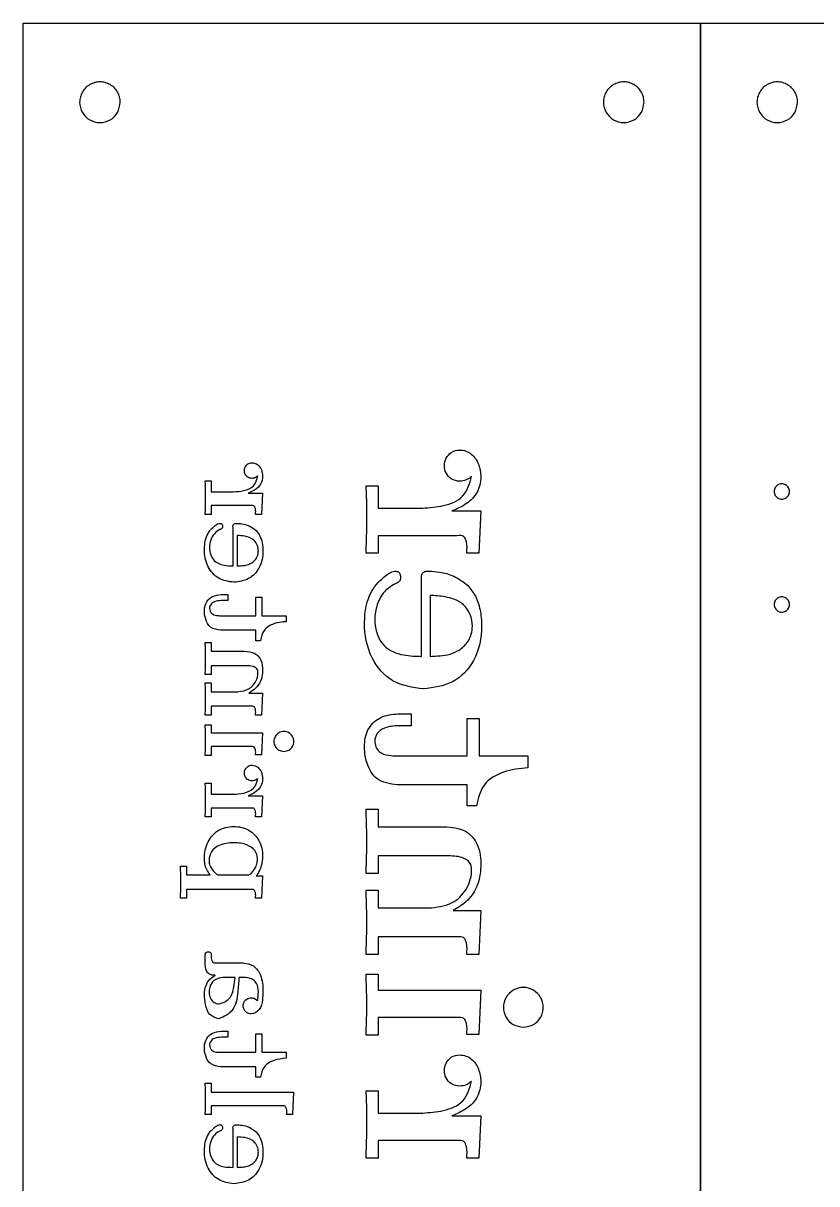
# Model space of a CAD drawing. Extents: x 0 to 482, y 0 to 754.
# Drawn here: x 0 to 175.8, y 497 to 754 of the extents above; entities that cross this region are included whole.
import ezdxf

# ---------------------------------------------------------------- set-up
doc = ezdxf.new("R2010")
doc.units = 0
doc.layers.add('Layer_1', color=7, linetype='CONTINUOUS')

msp = doc.modelspace()

# ---------------------------------------------------------------- linework, layer by layer
at = {"layer": 'Layer_1', "color": 7}
for p, q in [((0, 754), (149.999991, 754)), ((0, -0.000019), (0, 754)), ((149.999991, 754), (149.999991, -0.000019)), ((149.999991, 754), (481.999981, 754)), ((149.999991, -0.000019), (149.999991, 754)), ((40.309377, 652.681719), (41.635821, 652.681719)), ((41.635821, 652.681719), (41.635821, 650.226386)), ((41.635821, 650.226386), (46.57471, 650.226386)), ((75.936837, 651.528136), (78.589725, 651.528136)), ((78.589725, 651.528136), (78.589725, 646.617469)), ((49.820266, 649.915941), (53.009377, 649.915941)), ((53.009377, 649.915941), (52.783599, 645.231052)), ((41.635821, 645.231052), (40.309377, 645.231052)), ((40.309377, 645.231052), (40.309377, 645.231052)), ((50.356488, 647.178386), (41.635821, 647.178386)), ((41.635821, 647.178386), (41.635821, 645.231052)), ((52.783599, 645.231052), (51.457155, 645.231052)), ((78.589725, 646.617469), (88.467503, 646.617469)), ((94.958614, 645.99658), (101.336837, 645.99658)), ((101.336837, 645.99658), (100.885281, 636.626802)), ((46.461821, 633.819566), (46.461821, 642.342677)), ((47.393155, 640.564677), (47.393155, 633.819566)), ((96.031059, 640.521469), (78.589725, 640.521469)), ((78.589725, 640.521469), (78.589725, 636.626802)), ((78.589725, 636.626802), (75.936837, 636.626802)), ((75.936837, 636.626802), (75.936837, 636.626802)), ((100.885281, 636.626802), (98.232392, 636.626802)), ((47.393155, 633.819566), (47.393155, 633.819566)), ((46.659377, 630.207122), (46.659377, 630.207122)), ((88.241725, 613.80383), (88.241725, 630.850052)), ((43.808933, 627.462059), (45.30471, 627.462059)), ((45.30471, 627.462059), (45.30471, 626.135615)), ((90.104392, 627.294052), (90.104392, 613.80383)), ((45.30471, 626.135615), (43.865377, 626.135615)), ((51.513599, 622.805392), (51.513599, 626.925837)), ((51.513599, 626.925837), (52.840043, 626.925837)), ((52.840043, 626.925837), (52.840043, 622.805392)), ((43.724266, 622.805392), (51.513599, 622.805392)), ((52.840043, 622.805392), (58.230488, 622.805392)), ((58.230488, 622.805392), (58.230488, 621.478948)), ((51.513599, 619.588059), (43.78071, 619.588059)), ((51.513599, 617.273837), (51.513599, 619.588059)), ((40.309377, 616.895066), (41.635821, 616.895066)), ((41.635821, 616.895066), (41.635821, 614.947733)), ((52.529599, 617.273837), (51.513599, 617.273837)), ((51.513599, 617.273837), (51.513599, 617.273837)), ((41.635821, 614.947733), (48.945377, 614.947733)), ((49.255821, 611.7304), (41.635821, 611.7304)), ((41.635821, 611.7304), (41.635821, 609.783066)), ((90.104392, 613.80383), (90.104392, 613.80383)), ((41.635821, 609.783066), (40.309377, 609.783066)), ((40.309377, 607.9204), (41.635821, 607.9204)), ((41.635821, 607.9204), (41.635821, 605.973066)), ((88.636837, 606.578941), (88.636837, 606.578941)), ((41.635821, 605.973066), (47.534266, 605.973066)), ((49.961377, 605.662622), (53.009377, 605.662622)), ((53.009377, 605.662622), (52.783599, 600.8084)), ((50.356488, 602.755733), (41.635821, 602.755733)), ((41.635821, 602.755733), (41.635821, 600.8084)), ((41.635821, 600.8084), (40.309377, 600.8084)), ((40.309377, 600.8084), (40.309377, 600.8084)), ((52.783599, 600.8084), (51.457155, 600.8084)), ((82.935948, 601.088844), (85.927503, 601.088844)), ((85.927503, 601.088844), (85.927503, 598.435955)), ((98.345281, 591.775511), (98.345281, 600.016399)), ((98.345281, 600.016399), (100.99817, 600.016399)), ((100.99817, 600.016399), (100.99817, 591.775511)), ((40.309377, 598.625129), (41.635821, 598.625129)), ((41.635821, 598.625129), (41.635821, 596.875351)), ((41.635821, 596.875351), (53.009377, 596.875351)), ((53.009377, 596.875351), (52.783599, 591.964684)), ((85.927503, 598.435955), (83.048837, 598.435955)), ((50.356488, 593.827351), (41.635821, 593.827351)), ((41.635821, 593.827351), (41.635821, 591.880017)), ((41.635821, 591.880017), (40.309377, 591.880017)), ((40.309377, 591.880017), (40.309377, 591.880017)), ((52.783599, 591.964684), (51.457155, 591.964684)), ((57.722488, 592.754906), (57.722488, 592.754906)), ((82.766614, 591.775511), (98.345281, 591.775511)), ((100.99817, 591.775511), (111.779059, 591.775511)), ((111.779059, 591.775511), (111.779059, 589.122622)), ((40.309377, 585.709059), (41.635821, 585.709059)), ((41.635821, 585.709059), (41.635821, 583.253726)), ((98.345281, 585.340844), (82.879503, 585.340844)), ((98.345281, 580.712399), (98.345281, 585.340844)), ((41.635821, 583.253726), (46.57471, 583.253726)), ((49.820266, 582.943281), (53.009377, 582.943281)), ((53.009377, 582.943281), (52.783599, 578.258393)), ((41.635821, 578.258393), (40.309377, 578.258393)), ((40.309377, 578.258393), (40.309377, 578.258393)), ((50.356488, 580.205726), (41.635821, 580.205726)), ((41.635821, 580.205726), (41.635821, 578.258393)), ((52.783599, 578.258393), (51.457155, 578.258393)), ((75.936837, 579.954802), (78.589725, 579.954802)), ((78.589725, 579.954802), (78.589725, 576.060135)), ((100.377281, 580.712399), (98.345281, 580.712399)), ((98.345281, 580.712399), (98.345281, 580.712399)), ((78.589725, 576.060135), (93.208837, 576.060135)), ((93.829725, 569.625469), (78.589725, 569.625469)), ((78.589725, 569.625469), (78.589725, 565.730802)), ((34.834266, 567.345649), (36.16071, 567.345649)), ((36.16071, 567.345649), (36.16071, 565.398316)), ((36.16071, 565.398316), (41.410044, 565.398316)), ((43.611377, 565.398316), (49.594488, 565.398316)), ((43.611377, 565.398316), (43.611377, 565.398316)), ((78.589725, 565.730802), (75.936837, 565.730802)), ((51.626488, 565.228983), (53.009377, 565.228983)), ((53.009377, 565.228983), (52.783599, 560.233649)), ((50.38471, 562.180983), (36.16071, 562.180983)), ((36.16071, 562.180983), (36.16071, 560.233649)), ((75.936837, 562.005469), (78.589725, 562.005469)), ((78.589725, 562.005469), (78.589725, 558.110802)), ((36.16071, 560.233649), (34.834266, 560.233649)), ((36.16071, 560.233649), (36.16071, 560.233649)), ((52.783599, 560.233649), (51.457155, 560.233649)), ((78.589725, 558.110802), (90.386614, 558.110802)), ((95.240837, 557.489913), (101.336837, 557.489913)), ((101.336837, 557.489913), (100.885281, 547.781469)), ((96.031059, 551.676135), (78.589725, 551.676135)), ((78.589725, 551.676135), (78.589725, 547.781469)), ((40.309377, 546.11108), (40.309377, 547.465747)), ((78.589725, 547.781469), (75.936837, 547.781469)), ((75.936837, 547.781469), (75.936837, 547.781469)), ((100.885281, 547.781469), (98.232392, 547.781469)), ((42.680044, 545.913525), (48.747821, 545.913525)), ((46.913377, 542.696191), (44.232266, 542.696191)), ((48.747821, 542.696191), (47.788266, 542.696191)), ((75.936837, 543.414983), (78.589725, 543.414983)), ((78.589725, 543.414983), (78.589725, 539.915427)), ((78.589725, 539.915427), (101.336837, 539.915427)), ((101.336837, 539.915427), (100.885281, 530.094094)), ((43.385599, 536.825969), (43.385599, 536.825969)), ((43.357377, 533.523969), (43.357377, 533.523969)), ((96.031059, 533.819427), (78.589725, 533.819427)), ((78.589725, 533.819427), (78.589725, 529.924761)), ((43.808933, 530.778906), (45.30471, 530.778906)), ((45.30471, 529.452468), (43.865377, 529.452468)), ((45.30471, 530.778906), (45.30471, 529.452468)), ((51.513599, 526.122245), (51.513599, 530.242684)), ((51.513599, 530.242684), (52.840043, 530.242684)), ((52.840043, 530.242684), (52.840043, 526.122245)), ((78.589725, 529.924761), (75.936837, 529.924761)), ((75.936837, 529.924761), (75.936837, 529.924761)), ((100.885281, 530.094094), (98.232392, 530.094094)), ((110.763059, 531.674539), (110.763059, 531.674539)), ((43.724266, 526.122245), (51.513599, 526.122245)), ((52.840043, 526.122245), (58.230488, 526.122245)), ((58.230488, 526.122245), (58.230488, 524.795801)), ((51.513599, 522.904912), (43.78071, 522.904912)), ((51.513599, 520.59069), (51.513599, 522.904912)), ((40.309377, 519.282324), (41.635821, 519.282324)), ((41.635821, 519.282324), (41.635821, 517.334991)), ((52.529599, 520.59069), (51.513599, 520.59069)), ((51.513599, 520.59069), (51.513599, 520.59069)), ((41.635821, 517.334991), (59.895599, 517.334991)), ((59.895599, 517.334991), (59.669821, 512.339658)), ((75.936837, 517.582816), (78.589725, 517.582816)), ((78.589725, 517.582816), (78.589725, 512.672149)), ((57.24271, 514.286991), (41.635821, 514.286991)), ((41.635821, 514.286991), (41.635821, 512.339658)), ((41.635821, 512.339658), (40.309377, 512.339658)), ((40.309377, 512.339658), (40.309377, 512.339658)), ((59.669821, 512.339658), (58.343377, 512.339658)), ((78.589725, 512.672149), (88.467503, 512.672149)), ((94.958614, 512.051261), (101.336837, 512.051261)), ((101.336837, 512.051261), (100.885281, 502.681483)), ((46.461821, 500.645955), (46.461821, 509.169066)), ((47.393155, 507.391066), (47.393155, 500.645955)), ((96.031059, 506.576149), (78.589725, 506.576149)), ((78.589725, 506.576149), (78.589725, 502.681483)), ((78.589725, 502.681483), (75.936837, 502.681483)), ((75.936837, 502.681483), (75.936837, 502.681483)), ((100.885281, 502.681483), (98.232392, 502.681483)), ((47.393155, 500.645955), (47.393155, 500.645955)), ((46.659377, 497.033511), (46.659377, 497.033511))]:
    msp.add_line(p, q, dxfattribs=at)
at = {"layer": 'Layer_1', "color": 1}
for p, q in [((21.499999, 736.499998), (21.499999, 736.499998)), ((137.500004, 736.499998), (137.500004, 736.499998)), ((171.499996, 736.499998), (171.499996, 736.499998)), ((169.700012, 650.299925), (169.700012, 650.299925)), ((169.700012, 625.299891), (169.700012, 625.299891))]:
    msp.add_line(p, q, dxfattribs=at)
for points, knots in [([(21.499999, 736.499998), (21.376317, 735.706719), (21.132619, 734.14369), (19.341109, 732.422978), (17.004082, 731.785196), (14.642802, 732.423491), (12.922613, 734.141683), (12.394404, 736.110027), (12.603872, 737.677584), (13.058102, 738.775858), (13.781283, 739.718703), (14.724273, 740.441819), (15.821903, 740.896454), (16.99998, 741.051988), (18.178175, 740.896456), (19.275454, 740.441809), (20.219741, 739.718741), (20.938091, 738.775718), (21.410254, 737.678102), (21.470001, 736.893786), (21.499999, 736.499998)], [0, 0, 0, 0, 2.352866, 4.635946, 6.988812, 9.341678, 11.624758, 13.977624, 15.155611, 16.32385, 17.501838, 18.679825, 19.848064, 21.026051, 22.204038, 23.372277, 24.550265, 25.728252, 26.896491, 28.074478, 28.074478, 28.074478, 28.074478]), ([(137.500004, 736.499998), (137.376322, 735.706719), (137.132625, 734.14369), (135.341115, 732.422978), (133.004087, 731.785196), (130.642807, 732.423491), (128.922618, 734.141683), (128.394409, 736.110027), (128.603877, 737.677584), (129.058107, 738.775858), (129.781288, 739.718703), (130.724278, 740.441819), (131.821908, 740.896454), (132.999985, 741.051988), (134.17818, 740.896456), (135.275459, 740.441809), (136.219747, 739.718741), (136.938096, 738.775718), (137.410259, 737.678102), (137.470007, 736.893786), (137.500004, 736.499998)], [0, 0, 0, 0, 2.352866, 4.635946, 6.988812, 9.341678, 11.624758, 13.977624, 15.155611, 16.32385, 17.501838, 18.679825, 19.848064, 21.026051, 22.204038, 23.372277, 24.550265, 25.728252, 26.896491, 28.074478, 28.074478, 28.074478, 28.074478]), ([(171.499996, 736.499998), (171.376313, 735.706719), (171.132616, 734.14369), (169.341106, 732.422978), (167.004079, 731.785196), (164.642799, 732.423491), (162.922609, 734.141683), (162.394401, 736.110027), (162.603868, 737.677584), (163.058098, 738.775858), (163.781279, 739.718703), (164.724269, 740.441819), (165.821899, 740.896454), (166.999977, 741.051988), (168.178172, 740.896456), (169.27545, 740.441809), (170.219738, 739.718741), (170.938087, 738.775718), (171.41025, 737.678102), (171.469998, 736.893786), (171.499996, 736.499998)], [0, 0, 0, 0, 2.352866, 4.635946, 6.988812, 9.341678, 11.624758, 13.977624, 15.155611, 16.32385, 17.501838, 18.679825, 19.848064, 21.026051, 22.204038, 23.372277, 24.550265, 25.728252, 26.896491, 28.074478, 28.074478, 28.074478, 28.074478]), ([(169.700012, 650.299925), (169.688678, 650.15116), (169.666105, 649.854862), (169.487733, 649.440203), (169.216334, 649.083961), (168.859666, 648.810762), (168.444885, 648.639164), (167.852654, 648.560056), (167.109076, 648.759474), (166.459997, 649.409833), (166.218791, 650.299925), (166.459997, 651.190017), (167.109076, 651.840376), (167.852654, 652.039794), (168.444885, 651.960686), (168.859666, 651.789088), (169.216334, 651.515889), (169.487733, 651.159648), (169.666105, 650.744988), (169.688678, 650.44869), (169.700012, 650.299925)], [0, 0, 0, 0, 0.44502, 0.886357, 1.331377, 1.776397, 2.217734, 2.662754, 3.55161, 4.414104, 5.30296, 6.191817, 7.05431, 7.943167, 8.388186, 8.829524, 9.274544, 9.719563, 10.160901, 10.605921, 10.605921, 10.605921, 10.605921]), ([(169.700012, 625.299891), (169.688678, 625.151126), (169.666105, 624.854827), (169.487733, 624.440168), (169.216334, 624.083926), (168.859666, 623.810728), (168.444885, 623.639129), (167.852654, 623.560022), (167.109076, 623.759439), (166.459997, 624.409798), (166.218791, 625.299891), (166.459997, 626.189983), (167.109076, 626.840342), (167.852654, 627.039759), (168.444885, 626.960652), (168.859666, 626.789053), (169.216334, 626.515855), (169.487733, 626.159613), (169.666105, 625.744954), (169.688678, 625.448655), (169.700012, 625.299891)], [0, 0, 0, 0, 0.44502, 0.886357, 1.331377, 1.776397, 2.217734, 2.662754, 3.55161, 4.414104, 5.30296, 6.191817, 7.05431, 7.943167, 8.388186, 8.829524, 9.274544, 9.719563, 10.160901, 10.605921, 10.605921, 10.605921, 10.605921])]:
    msp.add_open_spline(points, degree=3, knots=knots, dxfattribs=at)
at = {"layer": 'Layer_1', "color": 7}
for points, knots in [([(99.304837, 653.673025), (99.195902, 653.568976), (98.843551, 653.232426), (97.99196, 652.755813), (96.522109, 652.477036), (94.755116, 652.914007), (93.525021, 654.344819), (93.134599, 656.045063), (93.538637, 657.745684), (94.776245, 659.161827), (96.95397, 659.727263), (99.455034, 658.811765), (101.000004, 656.354355), (101.558837, 653.308522), (100.783923, 649.981594), (98.22785, 647.384986), (96.077409, 646.471719), (94.958614, 645.99658)], [0, 0, 0, 0, 0.451406, 1.460086, 2.873363, 4.866039, 6.59294, 8.256704, 9.923365, 11.658597, 13.627098, 16.311624, 19.034028, 21.939414, 25.460745, 28.806595, 32.435091, 32.435091, 32.435091, 32.435091]), ([(51.993377, 653.754163), (51.93891, 653.702139), (51.762734, 653.533864), (51.336939, 653.295558), (50.602013, 653.156169), (49.718517, 653.374655), (49.103469, 654.090061), (48.908258, 654.940183), (49.110277, 655.790493), (49.729081, 656.498565), (50.817944, 656.781283), (52.068476, 656.323534), (52.84096, 655.094829), (53.120377, 653.571912), (52.73292, 651.908448), (51.454884, 650.610144), (50.379663, 650.153511), (49.820266, 649.915941)], [0, 0, 0, 0, 0.225703, 0.730043, 1.436681, 2.433019, 3.29647, 4.128352, 4.961682, 5.829298, 6.813549, 8.155812, 9.517013, 10.969707, 12.730372, 14.403297, 16.217545, 16.217545, 16.217545, 16.217545]), ([(46.57471, 650.226386), (47.330043, 650.282444), (48.879829, 650.397464), (51.315743, 651.324982), (51.768942, 652.94961), (51.993377, 653.754163)], [0, 0, 0, 0, 2.30089, 4.72095, 7.095203, 7.095203, 7.095203, 7.095203]), ([(88.467503, 646.617469), (89.978169, 646.729586), (93.077742, 646.959626), (97.949569, 648.814662), (98.855967, 652.063919), (99.304837, 653.673025)], [0, 0, 0, 0, 4.60178, 9.4419, 14.190407, 14.190407, 14.190407, 14.190407]), ([(40.309377, 645.231052), (40.320893, 645.588532), (40.345339, 646.347349), (40.383129, 647.532486), (40.397471, 648.78077), (40.391149, 650.097812), (40.381755, 651.396874), (40.332335, 652.27417), (40.309377, 652.681719)], [0, 0, 0, 0, 1.072999, 2.277641, 3.557145, 4.817741, 6.229023, 7.453436, 7.453436, 7.453436, 7.453436]), ([(75.936837, 636.626802), (75.959869, 637.341761), (76.00876, 638.859396), (76.08434, 641.229669), (76.113024, 643.726238), (76.100381, 646.360321), (76.081592, 648.958445), (75.982752, 650.713039), (75.936837, 651.528136)], [0, 0, 0, 0, 2.145998, 4.555282, 7.114289, 9.635482, 12.458046, 14.906873, 14.906873, 14.906873, 14.906873]), ([(51.457155, 645.231052), (51.490441, 645.650965), (51.539773, 646.273285), (51.173352, 647.222609), (50.649296, 647.194238), (50.356488, 647.178386)], [0, 0, 0, 0, 1.283191, 1.901716, 2.684901, 2.684901, 2.684901, 2.684901]), ([(46.659377, 630.207122), (45.472356, 630.373065), (43.120686, 630.701824), (40.581266, 633.718139), (39.913211, 637.380385), (40.496761, 640.837122), (42.13153, 642.545115), (43.311411, 643.363648), (43.995982, 643.157905), (44.110364, 642.832176), (44.122709, 642.531343), (44.118901, 642.220047), (43.858143, 641.9701), (43.649538, 641.902628), (43.52671, 641.862899)], [0, 0, 0, 0, 3.489056, 6.912356, 10.932364, 14.474863, 16.815244, 18.027441, 18.412928, 18.735779, 18.974841, 19.33731, 19.606449, 19.991848, 19.991848, 19.991848, 19.991848]), ([(46.461821, 642.342677), (46.449772, 642.514659), (46.429312, 642.806683), (46.69815, 643.25462), (47.476845, 643.246252), (48.557491, 643.170854), (50.139935, 642.778552), (51.073341, 642.051981), (51.570044, 641.665344)], [0, 0, 0, 0, 0.510871, 0.867454, 1.412231, 2.618129, 4.264696, 6.137484, 6.137484, 6.137484, 6.137484]), ([(43.52671, 641.862899), (43.099787, 641.593236), (42.212252, 641.03263), (41.454374, 639.525249), (41.092346, 637.445225), (41.856734, 634.84658), (44.337591, 633.863972), (45.800861, 633.833383), (46.461821, 633.819566)], [0, 0, 0, 0, 1.491207, 3.100088, 4.853214, 7.842554, 10.260581, 12.252605, 12.252605, 12.252605, 12.252605]), ([(51.570044, 641.665344), (51.878532, 641.28213), (52.519813, 640.485512), (52.998892, 638.906145), (53.20588, 636.482518), (52.638065, 633.404577), (50.039286, 630.644542), (47.78988, 630.353429), (46.659377, 630.207122)], [0, 0, 0, 0, 1.464326, 3.044014, 4.84879, 8.764139, 12.064404, 15.398885, 15.398885, 15.398885, 15.398885]), ([(50.610488, 634.496899), (50.93083, 634.754654), (51.527403, 635.234671), (51.979619, 636.226953), (52.207171, 637.712774), (51.389504, 639.73102), (49.229019, 640.466781), (47.943148, 640.535349), (47.393155, 640.564677)], [0, 0, 0, 0, 1.217701, 2.267724, 3.172847, 5.715007, 7.937425, 9.598455, 9.598455, 9.598455, 9.598455]), ([(98.232392, 636.626802), (98.298965, 637.466629), (98.397628, 638.711268), (97.664787, 640.609916), (96.616676, 640.553173), (96.031059, 640.521469)], [0, 0, 0, 0, 2.566382, 3.803431, 5.369801, 5.369801, 5.369801, 5.369801]), ([(47.393155, 633.819566), (47.764754, 633.838142), (48.505968, 633.875194), (49.61859, 634.008896), (50.282082, 634.335327), (50.610488, 634.496899)], [0, 0, 0, 0, 1.118475, 2.230974, 3.321296, 3.321296, 3.321296, 3.321296]), ([(88.636837, 606.578941), (86.262795, 606.910828), (81.559455, 607.568347), (76.480614, 613.600975), (75.144504, 620.925467), (76.311605, 627.838942), (79.581143, 631.254927), (81.940905, 632.891994), (83.310046, 632.480508), (83.538811, 631.829049), (83.563502, 631.227383), (83.555885, 630.604792), (83.034368, 630.104898), (82.61716, 629.969953), (82.371503, 629.890497)], [0, 0, 0, 0, 6.978112, 13.824712, 21.864728, 28.949727, 33.630487, 36.054883, 36.825857, 37.471558, 37.949683, 38.674619, 39.212899, 39.983697, 39.983697, 39.983697, 39.983697]), ([(88.241725, 630.850052), (88.217626, 631.194016), (88.176706, 631.778063), (88.714383, 632.673937), (90.271772, 632.657203), (92.433065, 632.506405), (95.597953, 631.721801), (97.464765, 630.26866), (98.45817, 629.495385)], [0, 0, 0, 0, 1.021741, 1.734908, 2.824462, 5.236258, 8.529391, 12.274967, 12.274967, 12.274967, 12.274967]), ([(82.371503, 629.890497), (81.517657, 629.35117), (79.742586, 628.229958), (78.226832, 625.215195), (77.502774, 621.055147), (79.031552, 615.857858), (83.993265, 613.892642), (86.919805, 613.831464), (88.241725, 613.80383)], [0, 0, 0, 0, 2.982414, 6.200176, 9.706427, 15.685109, 20.521161, 24.50521, 24.50521, 24.50521, 24.50521]), ([(43.78071, 619.588059), (42.942372, 619.70742), (41.397883, 619.92732), (40.271556, 622.00771), (40.02889, 623.98063), (40.423731, 625.938572), (41.928256, 627.259143), (43.16436, 627.392513), (43.808933, 627.462059)], [0, 0, 0, 0, 2.393952, 4.410427, 6.475164, 8.378832, 10.132638, 12.0437, 12.0437, 12.0437, 12.0437]), ([(98.45817, 629.495385), (99.075148, 628.728958), (100.35771, 627.135722), (101.315868, 623.976988), (101.729843, 619.129734), (100.594214, 612.973852), (95.396654, 607.453781), (90.897843, 606.871555), (88.636837, 606.578941)], [0, 0, 0, 0, 2.928651, 6.088028, 9.697581, 17.528278, 24.128809, 30.797771, 30.797771, 30.797771, 30.797771]), ([(96.539059, 615.158497), (97.179743, 615.674006), (98.372888, 616.634039), (99.277321, 618.618604), (99.732424, 621.590245), (98.097092, 625.626738), (93.77612, 627.09826), (91.204378, 627.235396), (90.104392, 627.294052)], [0, 0, 0, 0, 2.435401, 4.535449, 6.345694, 11.430014, 15.874851, 19.196911, 19.196911, 19.196911, 19.196911]), ([(43.865377, 626.135615), (43.342517, 626.105067), (42.467549, 626.053948), (41.470082, 625.351848), (41.140619, 624.306621), (41.614541, 623.171827), (42.738772, 622.826474), (43.41722, 622.811961), (43.724266, 622.805392)], [0, 0, 0, 0, 1.548656, 2.591563, 3.419394, 4.672078, 5.793434, 6.72048, 6.72048, 6.72048, 6.72048]), ([(58.230488, 621.478948), (57.317665, 621.390748), (55.569648, 621.22185), (53.131692, 619.800676), (52.729442, 618.11253), (52.529599, 617.273837)], [0, 0, 0, 0, 2.755968, 5.277562, 7.767214, 7.767214, 7.767214, 7.767214]), ([(40.309377, 609.783066), (40.321257, 610.127994), (40.348038, 610.90556), (40.379976, 612.09083), (40.400845, 613.343246), (40.380178, 614.593579), (40.348057, 615.778845), (40.321257, 616.55223), (40.309377, 616.895066)], [0, 0, 0, 0, 1.03539, 2.33407, 3.557133, 4.792739, 6.08515, 7.114272, 7.114272, 7.114272, 7.114272]), ([(48.945377, 614.947733), (49.785716, 614.895978), (51.305126, 614.802399), (52.899369, 612.911117), (53.111607, 610.609092), (52.749211, 608.342815), (51.528039, 606.619138), (50.461464, 605.967947), (49.961377, 605.662622)], [0, 0, 0, 0, 2.422746, 4.380543, 6.794221, 9.162932, 11.142452, 12.88994, 12.88994, 12.88994, 12.88994]), ([(90.104392, 613.80383), (90.847591, 613.840982), (92.330018, 613.915086), (94.555263, 614.18249), (95.882246, 614.835352), (96.539059, 615.158497)], [0, 0, 0, 0, 2.236951, 4.461948, 6.642591, 6.642591, 6.642591, 6.642591]), ([(47.534266, 605.973066), (48.429441, 606.097694), (50.073722, 606.326613), (51.612955, 608.168726), (52.109857, 609.790701), (51.855042, 611.129754), (50.698995, 611.712964), (49.811859, 611.723682), (49.255821, 611.7304)], [0, 0, 0, 0, 2.617267, 4.807466, 6.746347, 7.607395, 8.604048, 10.277796, 10.277796, 10.277796, 10.277796]), ([(40.309377, 600.8084), (40.321257, 601.153327), (40.348038, 601.930894), (40.379976, 603.116164), (40.400845, 604.368579), (40.380178, 605.618912), (40.348057, 606.804179), (40.321257, 607.577563), (40.309377, 607.9204)], [0, 0, 0, 0, 1.03539, 2.33407, 3.557133, 4.792739, 6.08515, 7.114272, 7.114272, 7.114272, 7.114272]), ([(51.457155, 600.8084), (51.490441, 601.228313), (51.539773, 601.850633), (51.173352, 602.799956), (50.649296, 602.771585), (50.356488, 602.755733)], [0, 0, 0, 0, 1.283191, 1.901716, 2.684901, 2.684901, 2.684901, 2.684901]), ([(82.879503, 585.340844), (81.202826, 585.579565), (78.113849, 586.019366), (75.861194, 590.180146), (75.375863, 594.125986), (76.165545, 598.04187), (79.174594, 600.683012), (81.646803, 600.949752), (82.935948, 601.088844)], [0, 0, 0, 0, 4.787904, 8.820854, 12.950327, 16.757665, 20.265276, 24.087399, 24.087399, 24.087399, 24.087399]), ([(40.309377, 591.880017), (40.321112, 592.219375), (40.346675, 592.958649), (40.381122, 594.106206), (40.400948, 595.250331), (40.379252, 596.386361), (40.344226, 597.486839), (40.320801, 598.251965), (40.309377, 598.625129)], [0, 0, 0, 0, 1.018675, 2.219137, 3.444291, 4.451006, 5.627438, 6.74745, 6.74745, 6.74745, 6.74745]), ([(57.722488, 592.754906), (57.334766, 592.815695), (56.57032, 592.935547), (55.729214, 593.811486), (55.416566, 594.949943), (55.726748, 596.098417), (56.559882, 596.94727), (57.722488, 597.26486), (58.885094, 596.94727), (59.718228, 596.098417), (60.02841, 594.949943), (59.715761, 593.811486), (58.874655, 592.935547), (58.11021, 592.815695), (57.722488, 592.754906)], [0, 0, 0, 0, 1.150169, 2.267712, 3.41788, 4.554305, 5.671883, 6.835802, 7.999721, 9.1173, 10.253724, 11.403893, 12.521436, 13.671604, 13.671604, 13.671604, 13.671604]), ([(83.048837, 598.435955), (82.003116, 598.37486), (80.25318, 598.272623), (78.258246, 596.868421), (77.599321, 594.777968), (78.547165, 592.508381), (80.795627, 591.817675), (82.152523, 591.788647), (82.766614, 591.775511)], [0, 0, 0, 0, 3.097312, 5.183126, 6.838787, 9.344156, 11.586868, 13.44096, 13.44096, 13.44096, 13.44096]), ([(51.457155, 591.964684), (51.490656, 592.366774), (51.54056, 592.965739), (51.163806, 593.874862), (50.648419, 593.844531), (50.356488, 593.827351)], [0, 0, 0, 0, 1.223642, 1.822777, 2.605504, 2.605504, 2.605504, 2.605504]), ([(51.993377, 586.781504), (51.93891, 586.729479), (51.762734, 586.561204), (51.336939, 586.322898), (50.602013, 586.183509), (49.718517, 586.401995), (49.103469, 587.117401), (48.908258, 587.967523), (49.110277, 588.817833), (49.729081, 589.525905), (50.817944, 589.808623), (52.068476, 589.350874), (52.84096, 588.122169), (53.120377, 586.599252), (52.73292, 584.935788), (51.454884, 583.637485), (50.379663, 583.180851), (49.820266, 582.943281)], [0, 0, 0, 0, 0.225703, 0.730043, 1.436681, 2.433019, 3.29647, 4.128352, 4.961682, 5.829298, 6.813549, 8.155812, 9.517013, 10.969707, 12.730372, 14.403297, 16.217545, 16.217545, 16.217545, 16.217545]), ([(111.779059, 589.122622), (109.953413, 588.946223), (106.457378, 588.608426), (101.581468, 585.766078), (100.776967, 582.389785), (100.377281, 580.712399)], [0, 0, 0, 0, 5.511935, 10.555124, 15.534428, 15.534428, 15.534428, 15.534428]), ([(46.57471, 583.253726), (47.330043, 583.309784), (48.879829, 583.424804), (51.315743, 584.352323), (51.768942, 585.976951), (51.993377, 586.781504)], [0, 0, 0, 0, 2.30089, 4.72095, 7.095203, 7.095203, 7.095203, 7.095203]), ([(40.309377, 578.258393), (40.320893, 578.615872), (40.345339, 579.374689), (40.383129, 580.559826), (40.397471, 581.80811), (40.391149, 583.125152), (40.381755, 584.424214), (40.332335, 585.301511), (40.309377, 585.709059)], [0, 0, 0, 0, 1.072999, 2.277641, 3.557145, 4.817741, 6.229023, 7.453436, 7.453436, 7.453436, 7.453436]), ([(51.457155, 578.258393), (51.490441, 578.678306), (51.539773, 579.300626), (51.173352, 580.249949), (50.649296, 580.221578), (50.356488, 580.205726)], [0, 0, 0, 0, 1.283191, 1.901716, 2.684901, 2.684901, 2.684901, 2.684901]), ([(75.936837, 565.730802), (75.960596, 566.420657), (76.014158, 567.97579), (76.078035, 570.34633), (76.119772, 572.851161), (76.078438, 575.351827), (76.014197, 577.72236), (75.960597, 579.269129), (75.936837, 579.954802)], [0, 0, 0, 0, 2.070779, 4.66814, 7.114267, 9.585478, 12.1703, 14.228543, 14.228543, 14.228543, 14.228543]), ([(41.410044, 565.398316), (41.130157, 565.791736), (40.602715, 566.53313), (40.209112, 567.795029), (40.047423, 569.881583), (40.571483, 572.729578), (43.050259, 575.575177), (46.569427, 576.388017), (50.022889, 575.638826), (52.552088, 573.048992), (53.153074, 570.049696), (52.859769, 567.698062), (52.327209, 566.257011), (51.831995, 565.530482), (51.626488, 565.228983)], [0, 0, 0, 0, 1.440719, 2.715013, 3.901253, 7.712319, 11.05682, 14.593152, 18.020958, 21.2318, 24.853136, 26.770279, 28.31022, 29.402597, 29.402597, 29.402597, 29.402597]), ([(93.208837, 576.060135), (94.889515, 575.956625), (97.928334, 575.769468), (101.116821, 571.986904), (101.541296, 567.382853), (100.816505, 562.850298), (98.374161, 559.402946), (96.24101, 558.100563), (95.240837, 557.489913)], [0, 0, 0, 0, 4.845492, 8.761086, 13.588442, 18.325864, 22.284905, 25.77988, 25.77988, 25.77988, 25.77988]), ([(50.554044, 565.821649), (50.872068, 566.202965), (51.453688, 566.900337), (51.798109, 568.059364), (51.963748, 569.356971), (51.427669, 571.020465), (49.331345, 572.32162), (46.527267, 572.627796), (43.651556, 572.297054), (41.557043, 570.74186), (41.100852, 569.10022), (41.203226, 567.87259), (41.609376, 566.757202), (42.282326, 566.098222), (42.680044, 565.708761)], [0, 0, 0, 0, 1.473552, 2.694917, 3.558495, 5.392347, 7.544287, 10.531763, 13.764982, 16.013837, 17.892602, 18.56395, 19.704901, 21.353603, 21.353603, 21.353603, 21.353603]), ([(90.386614, 558.110802), (92.176965, 558.360057), (95.465528, 558.817895), (98.543993, 562.502122), (99.537798, 565.746072), (99.028167, 568.424178), (96.716073, 569.590598), (94.9418, 569.612033), (93.829725, 569.625469)], [0, 0, 0, 0, 5.234535, 9.614932, 13.492694, 15.21479, 17.208097, 20.555593, 20.555593, 20.555593, 20.555593]), ([(34.834266, 560.233649), (34.846146, 560.578577), (34.872927, 561.356144), (34.904865, 562.541413), (34.925733, 563.793829), (34.905066, 565.044162), (34.872946, 566.229428), (34.846146, 567.002813), (34.834266, 567.345649)], [0, 0, 0, 0, 1.03539, 2.33407, 3.557133, 4.792739, 6.08515, 7.114272, 7.114272, 7.114272, 7.114272]), ([(42.680044, 565.708761), (42.769821, 565.627117), (42.924667, 565.4863), (43.257364, 565.384326), (43.477978, 565.393044), (43.611377, 565.398316)], [0, 0, 0, 0, 0.359381, 0.619856, 1.018269, 1.018269, 1.018269, 1.018269]), ([(49.594488, 565.398316), (49.729718, 565.393155), (49.959701, 565.384378), (50.301104, 565.544996), (50.459331, 565.718057), (50.554044, 565.821649)], [0, 0, 0, 0, 0.399895, 0.680091, 1.097928, 1.097928, 1.097928, 1.097928]), ([(51.457155, 560.233649), (51.489108, 560.652521), (51.536381, 561.272213), (51.186565, 562.220728), (50.670506, 562.195149), (50.38471, 562.180983)], [0, 0, 0, 0, 1.283158, 1.898341, 2.661891, 2.661891, 2.661891, 2.661891]), ([(75.936837, 547.781469), (75.960596, 548.471323), (76.014158, 550.026457), (76.078035, 552.396997), (76.119772, 554.901828), (76.078438, 557.402493), (76.014197, 559.773027), (75.960597, 561.319795), (75.936837, 562.005469)], [0, 0, 0, 0, 2.070779, 4.66814, 7.114267, 9.585478, 12.1703, 14.228543, 14.228543, 14.228543, 14.228543]), ([(98.232392, 547.781469), (98.298965, 548.621295), (98.397628, 549.865935), (97.664787, 551.764582), (96.616676, 551.70784), (96.031059, 551.676135)], [0, 0, 0, 0, 2.566382, 3.803431, 5.369801, 5.369801, 5.369801, 5.369801]), ([(40.309377, 547.465747), (40.30113, 547.627315), (40.286842, 547.907239), (40.500718, 548.351223), (40.981715, 548.380753), (41.438818, 548.346281), (41.647462, 547.979484), (41.639832, 547.75373), (41.635821, 547.63508)], [0, 0, 0, 0, 0.485652, 0.841412, 1.330293, 1.799833, 2.119488, 2.473606, 2.473606, 2.473606, 2.473606]), ([(41.635821, 547.63508), (41.622803, 547.22561), (41.603713, 546.625213), (42.080729, 545.885681), (42.481695, 545.90431), (42.680044, 545.913525)], [0, 0, 0, 0, 1.219416, 1.788005, 2.344615, 2.344615, 2.344615, 2.344615]), ([(42.482488, 543.175969), (42.1538, 543.174187), (41.433374, 543.17028), (40.318211, 544.257662), (40.312849, 545.382655), (40.309377, 546.11108)], [0, 0, 0, 0, 0.958424, 2.100691, 4.198838, 4.198838, 4.198838, 4.198838]), ([(48.747821, 545.913525), (49.549576, 545.781754), (51.2291, 545.505718), (52.892585, 542.920669), (53.158208, 540.193438), (53.020055, 537.640659), (52.588457, 535.49748), (50.831757, 534.461049), (49.473691, 534.821531), (48.852488, 535.559077), (48.654975, 536.421484), (48.851632, 537.289403), (49.494002, 538.024248), (50.405905, 538.24489), (51.171214, 538.0956), (51.6319, 537.830605), (51.817532, 537.628343), (51.880488, 537.559747)], [0, 0, 0, 0, 2.342573, 4.907247, 8.432065, 10.460375, 12.649568, 14.665585, 15.717597, 16.606234, 17.419862, 18.292325, 19.180604, 20.203712, 20.939849, 21.482834, 21.761489, 21.761489, 21.761489, 21.761489]), ([(43.357377, 533.523969), (42.591463, 533.758799), (41.017481, 534.241383), (40.303703, 536.694768), (40.046721, 538.855634), (40.324941, 540.852581), (41.221505, 542.347609), (42.081526, 542.91257), (42.482488, 543.175969)], [0, 0, 0, 0, 2.261373, 4.647208, 6.936636, 8.922337, 10.554948, 11.980945, 11.980945, 11.980945, 11.980945]), ([(44.232266, 542.696191), (43.494534, 542.565177), (42.171854, 542.330283), (41.328553, 540.730615), (41.072578, 539.347512), (41.342774, 538.090765), (42.178028, 537.047386), (42.986828, 536.899087), (43.385599, 536.825969)], [0, 0, 0, 0, 2.120318, 3.801517, 4.987392, 6.327424, 7.542498, 8.724216, 8.724216, 8.724216, 8.724216]), ([(47.788266, 542.696191), (47.711179, 541.6252), (47.536569, 539.199308), (46.933118, 535.201864), (44.482871, 534.0521), (43.357377, 533.523969)], [0, 0, 0, 0, 3.280268, 7.430099, 10.955742, 10.955742, 10.955742, 10.955742]), ([(43.385599, 536.825969), (44.234355, 537.13117), (45.982058, 537.759619), (46.678799, 540.399376), (46.84117, 541.989194), (46.913377, 542.696191)], [0, 0, 0, 0, 2.554336, 5.259721, 7.426303, 7.426303, 7.426303, 7.426303]), ([(51.880488, 537.559747), (51.927665, 537.826611), (52.017207, 538.333117), (52.06401, 539.014824), (52.099818, 540.016239), (51.918922, 541.349901), (50.525398, 542.591684), (49.377188, 542.659189), (48.747821, 542.696191)], [0, 0, 0, 0, 0.812668, 1.542442, 2.044354, 3.832281, 5.355105, 7.202316, 7.202316, 7.202316, 7.202316]), ([(75.936837, 529.924761), (75.960306, 530.603475), (76.011432, 532.082024), (76.080326, 534.377137), (76.119978, 536.665389), (76.076586, 538.937448), (76.006534, 541.138404), (75.959686, 542.668655), (75.936837, 543.414983)], [0, 0, 0, 0, 2.037349, 4.438275, 6.888583, 8.902012, 11.254875, 13.494901, 13.494901, 13.494901, 13.494901]), ([(110.763059, 531.674539), (109.987615, 531.796115), (108.458724, 532.035819), (106.776511, 533.787698), (106.151215, 536.064611), (106.771578, 538.36156), (108.437847, 540.059266), (110.763059, 540.694446), (113.088271, 540.059266), (114.754539, 538.36156), (115.374903, 536.064611), (114.749606, 533.787698), (113.067394, 532.035819), (111.538502, 531.796115), (110.763059, 531.674539)], [0, 0, 0, 0, 2.300337, 4.535423, 6.83576, 9.108609, 11.343766, 13.671605, 15.999443, 18.2346, 20.507449, 22.807786, 25.042872, 27.343209, 27.343209, 27.343209, 27.343209]), ([(98.232392, 530.094094), (98.299394, 530.898273), (98.399203, 532.096204), (97.645695, 533.914451), (96.61492, 533.853788), (96.031059, 533.819427)], [0, 0, 0, 0, 2.447284, 3.645555, 5.211008, 5.211008, 5.211008, 5.211008]), ([(43.78071, 522.904912), (42.942372, 523.024273), (41.397883, 523.244173), (40.271556, 525.324563), (40.02889, 527.297482), (40.423731, 529.255424), (41.928256, 530.575992), (43.16436, 530.709361), (43.808933, 530.778906)], [0, 0, 0, 0, 2.393952, 4.410427, 6.475164, 8.378831, 10.132635, 12.043696, 12.043696, 12.043696, 12.043696]), ([(43.865377, 529.452468), (43.342517, 529.42192), (42.467549, 529.370801), (41.470082, 528.668701), (41.140619, 527.623474), (41.614541, 526.48868), (42.738772, 526.143327), (43.41722, 526.128814), (43.724266, 526.122245)], [0, 0, 0, 0, 1.548656, 2.591563, 3.419394, 4.672078, 5.793434, 6.72048, 6.72048, 6.72048, 6.72048]), ([(58.230488, 524.795801), (57.317665, 524.707601), (55.569648, 524.538703), (53.131692, 523.117529), (52.729442, 521.429383), (52.529599, 520.59069)], [0, 0, 0, 0, 2.755968, 5.277562, 7.767214, 7.767214, 7.767214, 7.767214]), ([(99.304837, 519.727705), (99.195902, 519.623656), (98.843551, 519.287106), (97.99196, 518.810494), (96.522109, 518.531716), (94.755116, 518.968688), (93.525021, 520.399499), (93.134599, 522.099744), (93.538637, 523.800364), (94.776245, 525.216508), (96.95397, 525.781944), (99.455034, 524.866446), (101.000004, 522.409035), (101.558837, 519.363202), (100.783923, 516.036274), (98.22785, 513.439667), (96.077409, 512.5264), (94.958614, 512.051261)], [0, 0, 0, 0, 0.451406, 1.460086, 2.873363, 4.866039, 6.59294, 8.256704, 9.923365, 11.658597, 13.627098, 16.311624, 19.034028, 21.939414, 25.460745, 28.806595, 32.435091, 32.435091, 32.435091, 32.435091]), ([(40.309377, 512.339658), (40.321045, 512.683545), (40.346293, 513.427705), (40.381838, 514.584662), (40.400204, 515.806809), (40.381978, 517.024783), (40.345536, 518.18171), (40.32095, 518.930072), (40.309377, 519.282324)], [0, 0, 0, 0, 1.032255, 2.233763, 3.472504, 4.698703, 5.887673, 6.945001, 6.945001, 6.945001, 6.945001]), ([(88.467503, 512.672149), (89.978169, 512.784266), (93.077742, 513.014306), (97.949569, 514.869343), (98.855967, 518.118599), (99.304837, 519.727705)], [0, 0, 0, 0, 4.60178, 9.4419, 14.190407, 14.190407, 14.190407, 14.190407]), ([(75.936837, 502.681483), (75.959869, 503.396442), (76.00876, 504.914076), (76.08434, 507.28435), (76.113024, 509.780918), (76.100381, 512.415001), (76.081592, 515.013126), (75.982752, 516.767719), (75.936837, 517.582816)], [0, 0, 0, 0, 2.145998, 4.555282, 7.114289, 9.635482, 12.458046, 14.906873, 14.906873, 14.906873, 14.906873]), ([(58.343377, 512.339658), (58.376663, 512.759571), (58.425995, 513.381891), (58.059574, 514.331214), (57.535518, 514.302843), (57.24271, 514.286991)], [0, 0, 0, 0, 1.283191, 1.901716, 2.684901, 2.684901, 2.684901, 2.684901]), ([(46.659377, 497.033511), (45.472356, 497.199454), (43.120686, 497.528213), (40.581266, 500.544527), (39.913211, 504.206774), (40.496761, 507.663511), (42.13153, 509.371504), (43.311411, 510.190037), (43.995982, 509.984294), (44.110364, 509.658565), (44.122709, 509.357732), (44.118901, 509.046436), (43.858143, 508.796489), (43.649538, 508.729017), (43.52671, 508.689288)], [0, 0, 0, 0, 3.489056, 6.912356, 10.932364, 14.474863, 16.815244, 18.027441, 18.412928, 18.735779, 18.974841, 19.33731, 19.606449, 19.991848, 19.991848, 19.991848, 19.991848]), ([(46.461821, 509.169066), (46.449772, 509.341048), (46.429312, 509.633072), (46.69815, 510.081009), (47.476845, 510.072641), (48.557491, 509.997243), (50.139935, 509.604941), (51.073341, 508.87837), (51.570044, 508.491733)], [0, 0, 0, 0, 0.510871, 0.867454, 1.412231, 2.618129, 4.264696, 6.137484, 6.137484, 6.137484, 6.137484]), ([(43.52671, 508.689288), (43.099787, 508.419625), (42.212252, 507.859019), (41.454374, 506.351638), (41.092346, 504.271613), (41.856734, 501.672969), (44.337591, 500.690361), (45.800861, 500.659772), (46.461821, 500.645955)], [0, 0, 0, 0, 1.491207, 3.100088, 4.853214, 7.842554, 10.260581, 12.252605, 12.252605, 12.252605, 12.252605]), ([(51.570044, 508.491733), (51.878532, 508.108519), (52.519813, 507.311901), (52.998892, 505.732534), (53.20588, 503.308907), (52.638065, 500.230966), (50.039286, 497.470931), (47.78988, 497.179818), (46.659377, 497.033511)], [0, 0, 0, 0, 1.464326, 3.044014, 4.84879, 8.764139, 12.064404, 15.398885, 15.398885, 15.398885, 15.398885]), ([(50.610488, 501.323288), (50.93083, 501.581043), (51.527403, 502.06106), (51.979619, 503.053342), (52.207171, 504.539162), (51.389504, 506.557409), (49.229019, 507.29317), (47.943148, 507.361738), (47.393155, 507.391066)], [0, 0, 0, 0, 1.217701, 2.267724, 3.172847, 5.715007, 7.937425, 9.598455, 9.598455, 9.598455, 9.598455]), ([(98.232392, 502.681483), (98.298965, 503.521309), (98.397628, 504.765949), (97.664787, 506.664596), (96.616676, 506.607854), (96.031059, 506.576149)], [0, 0, 0, 0, 2.566382, 3.803431, 5.369801, 5.369801, 5.369801, 5.369801]), ([(47.393155, 500.645955), (47.764754, 500.664531), (48.505968, 500.701583), (49.61859, 500.835285), (50.282082, 501.161716), (50.610488, 501.323288)], [0, 0, 0, 0, 1.118475, 2.230974, 3.321296, 3.321296, 3.321296, 3.321296])]:
    msp.add_open_spline(points, degree=3, knots=knots, dxfattribs=at)

doc.saveas('drawing.dxf')
